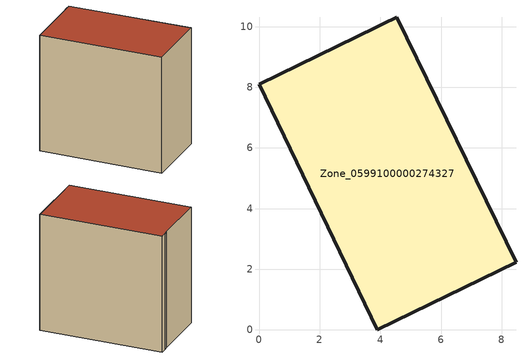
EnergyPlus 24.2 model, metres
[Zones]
Zone_0599100000274327
 floor ground (C_G): 0,8.1 3.87,9.98 4.1,10.09 4.54,10.31 8.47,2.23 3.89,0 z0
 wall outside (C_F): 3.89,0 8.47,2.23 4.54,10.31 4.1,10.09 3.87,9.98 0,8.1 3.89,0 z0:8.66
 roof outside (C_R): 3.87,9.98 0,8.1 3.89,0 8.47,2.23 4.54,10.31 4.1,10.09 z8.66
[BUILDING]
Pand.0599100000274327: North Axis=0; Terrain=City; Loads Convergence Tolerance Value=0.04; Temperature Convergence Tolerance Value=0.4; Solar Distribution=FullExterior; Maximum Number of Warmup Days=25; Minimum Number of Warmup Days=1
[Site:Location]
Rotterdam.The.Hague.AP_ZH_NLD Design_Conditions: Latitude=51.96; Longitude=4.45; Time Zone=1; Elevation=-4.5
[SITE:GROUNDTEMPERATURE:BUILDINGSURFACE]
18, 18, 18, 18, 18, 18, 18, 18, 18, 18, 18, 18
[MATERIAL] Thermal Absorptance=0.9; Solar Absorptance=0.7; Visible Absorptance=0.7
Name | Roughness | Thickness | Conductivity | Density | Specific Heat
G.TI.1965-1974 | MediumSmooth | 0.15 | 0.882353 | 540 | 1210
F.TI.1965-1974 | Rough | 0.3 | 0.697674 | 1920 | 840
R.TI.1965-1974 | MediumRough | 0.2 | 0.232558 | 1500 | 1000
[CONSTRUCTION]
C_G: G.TI.1965-1974
C_F: F.TI.1965-1974
C_R: R.TI.1965-1974
[ZONE]
Zone_0599100000274327: Type=1; Multiplier=1; Ceiling Height=Autocalculate; Volume=Autocalculate; Floor Area=autocalculate; Part of Total Floor Area=Yes
[ZONEINFILTRATION:DESIGNFLOWRATE]
Infil_Zone_0599100000274327: Zone or ZoneList or Space or SpaceList=Zone_0599100000274327; Schedule=AlwaysOn; Design Flow Rate Calculation Method=Flow/Area; Flow Rate per Floor Area=0.003; Constant Term Coefficient=1; Temperature Term Coefficient=0; Velocity Term Coefficient=0; Velocity Squared Term Coefficient=0
[HVACTEMPLATE:ZONE:IDEALLOADSAIRSYSTEM]
Zone_0599100000274327: Maximum Heating Supply Air Temperature=50; Minimum Cooling Supply Air Temperature=13; Maximum Heating Supply Air Humidity Ratio=0.0156; Minimum Cooling Supply Air Humidity Ratio=0.0077; Heating Limit=NoLimit; Cooling Limit=NoLimit; Dehumidification Control Type=ConstantSensibleHeatRatio; Cooling Sensible Heat Ratio=0.7; Dehumidification Setpoint=60; Humidification Control Type=None; Humidification Setpoint=30; Outdoor Air Method=None; Outdoor Air Flow Rate per Person=0.00944; Outdoor Air Flow Rate per Zone Floor Area=0; Outdoor Air Flow Rate per Zone=0; Demand Controlled Ventilation Type=None; Outdoor Air Economizer Type=NoEconomizer; Heat Recovery Type=None; Sensible Heat Recovery Effectiveness=0.7; Latent Heat Recovery Effectiveness=0.65
[ZONECONTROL:THERMOSTAT]
ThermostatControl_Zone_0599100000274327: Zone or ZoneList=Zone_0599100000274327; Control Type Schedule=DualSetpointControlType; Control 1=Thermostat_Zone_0599100000274327; Temperature Difference Between Cutout And Setpoint=0
[THERMOSTATSETPOINT:DUALSETPOINT]
Thermostat_Zone_0599100000274327: Heating Setpoint Temperature Schedule=HeatingSetpoint_Zone_0599100000274327; Cooling Setpoint Temperature Schedule=CoolingSetpoint_Zone_0599100000274327
[SCHEDULE:COMPACT]
HeatingSetpoint_Zone_0599100000274327: Through: 12/31, For: AllDays, Until: 24:00, 21
CoolingSetpoint_Zone_0599100000274327: Through: 12/31, For: AllDays, Until: 24:00, 24
DualSetpointControlType: Through: 12/31, For: AllDays, Until: 24:00, 4
AlwaysOn: Through: 12/31, For: AllDays, Until: 24:00, 1
